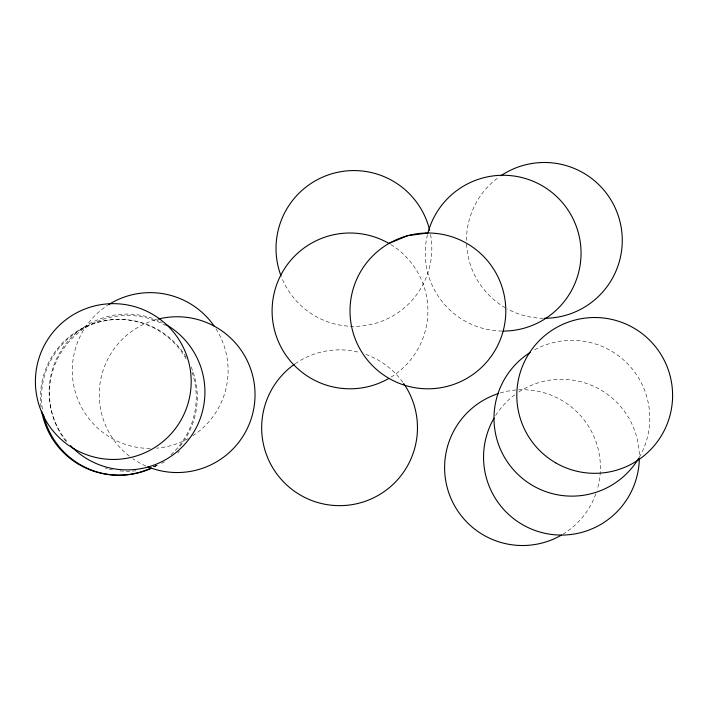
<?xml version="1.0" encoding="UTF-8"?>
<svg xmlns="http://www.w3.org/2000/svg" width="708" height="708" viewBox="0 0 708 708"><rect width="100%" height="100%" fill="white"/><g stroke="black" fill="none" stroke-linecap="round" stroke-linejoin="round"><path stroke-width="0.53" stroke-dasharray="3.54 2.66" d="M179.363 451.368A77.898 77.898 0 0 1 177.735 452.784M164.468 461.855A77.898 77.898 0 0 1 161.61 463.324M156.689 465.528A77.898 77.898 0 0 1 152.654 467.041M135.936 470.776A77.898 77.898 0 0 1 118.82 470.776M112.422 469.802A77.898 77.898 0 0 1 109.28 469.121M107.218 468.599A77.898 77.898 0 0 1 105.165 468.015M65.906 441.199A77.898 77.898 0 0 1 165.406 325.361M216.002 328.848A77.898 77.898 0 0 1 192.78 435.765M188.222 438.526A77.898 77.898 0 0 1 156.61 448.173M150.193 448.438A77.898 77.898 0 0 1 107.607 305.307M192.018 372.027A77.898 77.898 0 0 1 169.504 456.032M156.353 465.289A77.898 77.898 0 0 1 153.521 466.802M41.029 406.932A77.898 77.898 0 0 1 186.832 360.213M191.151 366.992A77.898 77.898 0 0 1 178.124 448.483M157.424 465.289A77.898 77.898 0 0 1 153.627 467.28M42.392 409.074A77.898 77.898 0 0 1 186.859 358.354M145.83 465.979A77.898 77.898 0 0 1 132.759 458.678M129.281 456.12A77.898 77.898 0 0 1 156.972 319.405M66.888 441.526A77.898 77.898 0 0 1 162.203 322.503M430.57 234.578A77.898 77.898 0 0 1 281.35 276.784M295.192 363.726A77.898 77.898 0 0 1 359.726 352.504M365.859 354.425A77.898 77.898 0 0 1 402.976 382.497M390.781 244.534A77.898 77.898 0 0 1 390.781 377.276M502.087 331.061A77.898 77.898 0 0 1 427.632 234.038M500.29 392.949A77.898 77.898 0 0 1 597.163 489.83M595.826 493.91A77.898 77.898 0 0 1 562.364 534.54M495.644 415.499A77.898 77.898 0 0 1 515.327 394.409M518.858 391.958A77.898 77.898 0 0 1 639.351 457.182A77.898 77.898 0 0 0 532.938 350.77M543.31 318.273A77.898 77.898 0 0 1 507.282 308.883M505.424 307.847A77.898 77.898 0 0 1 466.501 242.508M466.475 240.384A77.898 77.898 0 0 1 499.122 176.973"/><path stroke-width="1.06" d="M108.51 304.732A77.898 77.898 0 0 1 214.223 326.167M150.618 468.2A77.898 77.898 0 0 1 139.52 472.263M138.494 472.546A77.898 77.898 0 0 1 41.684 411.198M151.68 468.2A77.898 77.898 0 0 1 43.383 414.357M157.999 319.14A77.898 77.898 0 0 1 254.845 400.002A77.898 77.898 0 0 1 147.822 466.82M165.964 324.529A77.898 77.898 0 0 1 188.16 440.252A77.898 77.898 0 0 1 70.446 445.553M280.961 275.775A77.898 77.898 0 0 1 331.185 173.964A77.898 77.898 0 0 1 429.694 230.374M403.595 383.382A77.898 77.898 0 0 1 384.232 491.573A77.898 77.898 0 0 1 275.952 472.714A77.898 77.898 0 0 1 294.316 364.346M388.949 378.364A77.898 77.898 0 0 1 388.949 243.446A77.898 77.898 0 0 1 505.804 310.901A77.898 77.898 0 0 1 388.949 378.364A77.898 77.898 0 0 1 272.102 310.901A77.898 77.898 0 0 1 388.949 243.446L407.737 235.658L427.897 233.003A77.898 77.898 0 0 1 516.672 176.451A77.898 77.898 0 0 1 580.746 259.96A77.898 77.898 0 0 1 503.149 331.07M561.453 535.08A77.898 77.898 0 0 1 451.377 499.388A77.898 77.898 0 0 1 498.246 393.595M639.342 458.244A77.898 77.898 0 0 1 540.779 532.283A77.898 77.898 0 0 1 493.989 418.233M638.811 458.103A77.898 77.898 0 0 1 517.566 474.068A77.898 77.898 0 0 1 530.204 352.425M500.892 175.752A77.898 77.898 0 0 1 618.88 217.648A77.898 77.898 0 0 1 544.372 318.281M74.349 449.022A77.898 77.898 0 0 0 191.195 381.559A77.898 77.898 0 0 0 74.349 314.095A77.898 77.898 0 0 0 74.349 449.022M555.753 462.882A77.898 77.898 0 0 0 672.6 395.418A77.898 77.898 0 0 0 555.753 327.954A77.898 77.898 0 0 0 555.753 462.882"/></g></svg>
